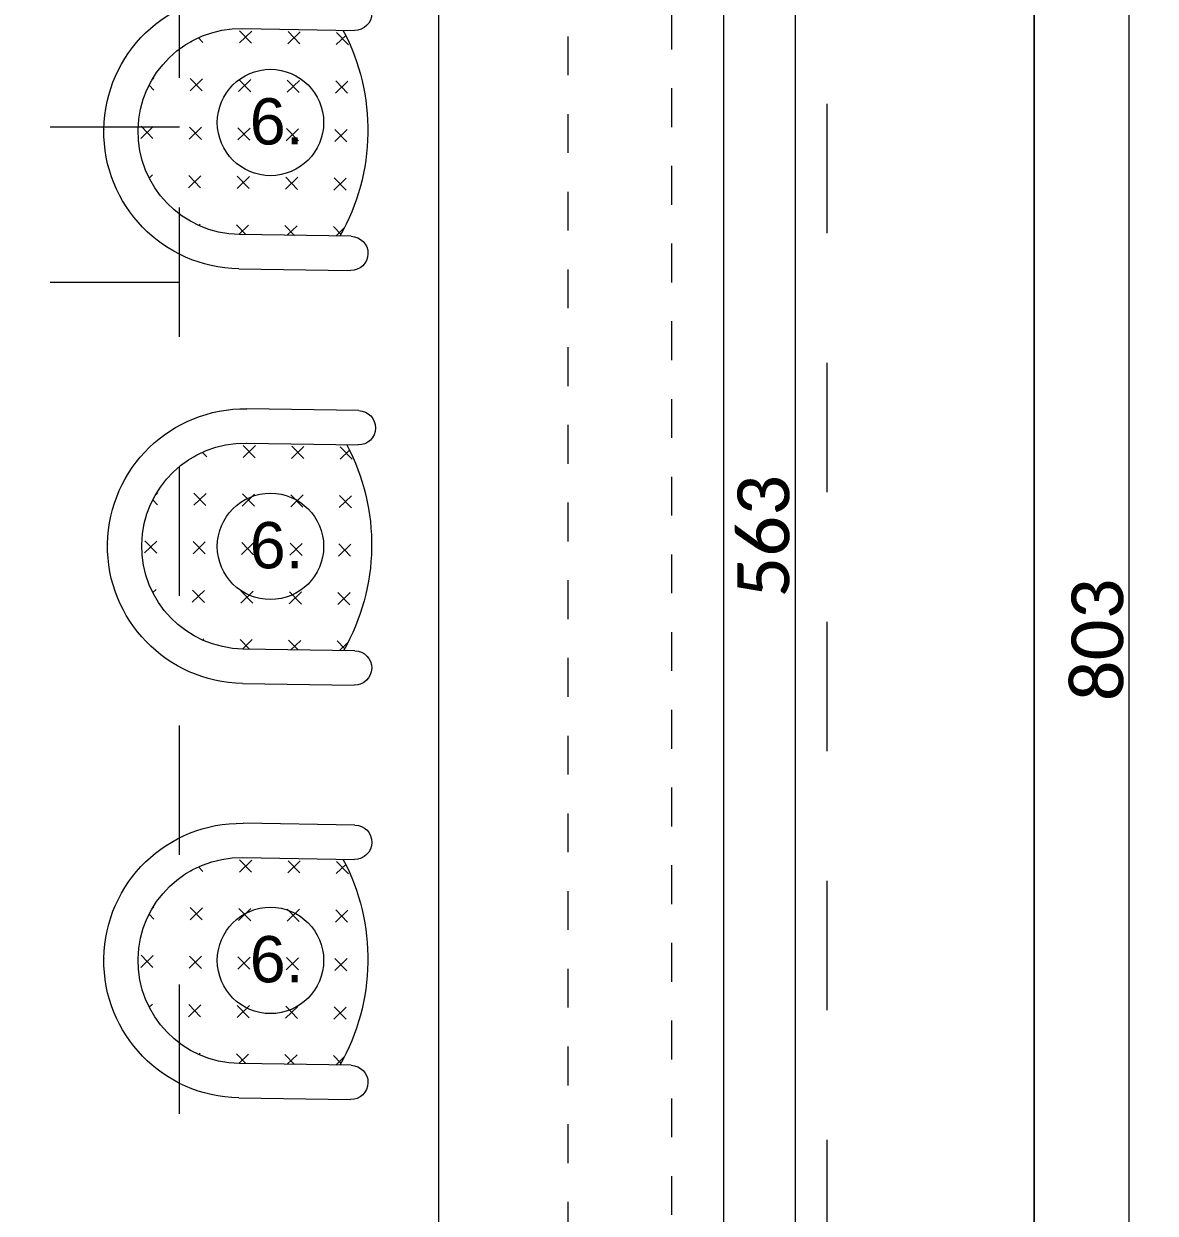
# Model space of a CAD drawing. Header units: centimetres. Extents: x -26724 to 60145, y -23645 to 6771.
# Drawn here: x -19340.1 to -19121.7, y 1231.7 to 1461.3 of the extents above; entities that cross this region are included whole.
import ezdxf

# ---------------------------------------------------------------- set-up
doc = ezdxf.new("R2010")
doc.units = ezdxf.units.CM
for name, pattern in [('AUSGEZOGEN', [0]), ('DALEKOVOD_VN', [5, 2.5, -2.5]), ('PUNKT2_S9', [0.35, 0.15, -0.1, 0, -0.1])]:
    doc.linetypes.add(name, pattern=pattern)
doc.layers.add('3.IZGLED 2', color=7, linetype='Continuous', lineweight=9, true_color=0x4a4a4a)
for name, color, linetype, lineweight in [('4.KOTE', 88, 'Continuous', 15), ('Moebel', 252, 'PUNKT2_S9', 13), ('namestaj', 8, 'Continuous', 9), ('namjestaj', 150, 'Continuous', 5)]:
    doc.layers.add(name, color=color, linetype=linetype, lineweight=lineweight)
doc.layers.add('pozicije', color=7, linetype='Continuous')
doc.styles.add('0.15', font='arial.ttf', dxfattribs={"height": 0.15})
doc.styles.get("Standard").update_dxf_attribs({"font": 'calibri.ttf'})
doc.dimstyles.new('ja 1 50', dxfattribs={"dimtxt": 10, "dimasz": 5, "dimexe": 5, "dimexo": 5, "dimgap": 1, "dimtad": 1, "dimdec": 0, "dimtxsty": 'Standard', "dimblk": 'ARCHTICK', "dimcen": 2.5, "dimclrd": 256, "dimclrt": 7, "dimadec": 0, "dimazin": 0, "dimtfac": 1, "dimtdec": 0, "dimtix": 1, "dimtmove": 1, "dimatfit": 3, "dimldrblk": 'ARCHTICK', "dimfxl": 10, "dimfxlon": 1, "dimlwd": 0, "dimlwe": 9, "dimarcsym": 0})

# ---------------------------------------------------------------- blocks, each defined once
blk = doc.blocks.new('gggddgdgd')
at = {"layer": 'namjestaj', "transparency": 33554687}
for p, q in [((1614.25, 1449.16, 13.5), (1592.67, 1448.81, 13.5)), ((1593.83, 1446.03, 13.5), (1596.13, 1448.41, 13.5)), ((1594.35, 1447.83, 13.5), (1596.17, 1446.07, 13.5)), ((1603.15, 1448.52, 13.5), (1605.53, 1446.22, 13.5)), ((1603.19, 1446.18, 13.5), (1605.49, 1448.56, 13.5)), ((1612.51, 1448.67, 13.5), (1614.89, 1446.37, 13.5)), ((1612.55, 1446.33, 13.5), (1614.85, 1448.71, 13.5)), ((1621.91, 1446.48, 13.5), (1622.78, 1447.38, 13.5)), ((1623.97, 1446.79, 13.5), (1624.25, 1446.52, 13.5)), ((1593.94, 1439.01, 13.5), (1596.32, 1436.71, 13.5)), ((1593.98, 1436.67, 13.5), (1596.28, 1439.05, 13.5)), ((1603.3, 1439.16, 13.5), (1605.68, 1436.86, 13.5)), ((1603.34, 1436.82, 13.5), (1605.64, 1439.2, 13.5)), ((1612.66, 1439.31, 13.5), (1615.04, 1437.01, 13.5)), ((1612.7, 1436.97, 13.5), (1615, 1439.35, 13.5)), ((1622.02, 1439.46, 13.5), (1624.4, 1437.16, 13.5)), ((1622.06, 1437.12, 13.5), (1624.36, 1439.5, 13.5)), ((1631.38, 1439.61, 13.5), (1631.76, 1439.25, 13.5)), ((1631.42, 1437.27, 13.5), (1632.32, 1438.2, 13.5)), ((1594.09, 1429.65, 13.5), (1596.47, 1427.35, 13.5)), ((1594.13, 1427.31, 13.5), (1596.43, 1429.69, 13.5)), ((1603.45, 1429.8, 13.5), (1605.83, 1427.5, 13.5)), ((1603.49, 1427.46, 13.5), (1605.79, 1429.84, 13.5)), ((1612.81, 1429.95, 13.5), (1615.19, 1427.65, 13.5)), ((1612.85, 1427.61, 13.5), (1615.15, 1429.99, 13.5)), ((1622.17, 1430.1, 13.5), (1624.55, 1427.8, 13.5)), ((1622.21, 1427.76, 13.5), (1624.51, 1430.14, 13.5)), ((1631.53, 1430.25, 13.5), (1633.91, 1427.95, 13.5)), ((1631.57, 1427.91, 13.5), (1633.87, 1430.29, 13.5)), ((1634.43, 1429.58, 13.5), (1634.43, 1429.61, 13.5)), ((1641.05, 1429.72, 13.5), (1641.05, 1429.68, 13.5)), ((1594.24, 1420.29, 13.5), (1596.62, 1417.99, 13.5)), ((1594.28, 1417.95, 13.5), (1596.58, 1420.33, 13.5)), ((1603.6, 1420.44, 13.5), (1605.98, 1418.14, 13.5)), ((1603.64, 1418.1, 13.5), (1605.94, 1420.48, 13.5)), ((1612.96, 1420.59, 13.5), (1615.34, 1418.29, 13.5)), ((1613, 1418.25, 13.5), (1615.3, 1420.63, 13.5)), ((1622.32, 1420.74, 13.5), (1624.7, 1418.44, 13.5)), ((1622.36, 1418.4, 13.5), (1624.66, 1420.78, 13.5)), ((1631.68, 1420.89, 13.5), (1632.29, 1420.3, 13.5)), ((1594.65, 1410.68, 13.5), (1596.27, 1409.1, 13.5)), ((1595.29, 1409.48, 13.5), (1596.73, 1410.97, 13.5)), ((1603.75, 1411.08, 13.5), (1605.63, 1409.25, 13.5)), ((1604.26, 1409.23, 13.5), (1606.09, 1411.12, 13.5)), ((1613.11, 1411.23, 13.5), (1615, 1409.4, 13.5)), ((1613.62, 1409.38, 13.5), (1615.45, 1411.27, 13.5)), ((1622.47, 1411.38, 13.5), (1622.71, 1411.14, 13.5)), ((1593.3, 1409.06, 13.5), (1614.89, 1409.4, 13.5)), ((1614.99, 1402.78, 13.5), (1593.41, 1402.44, 13.5)), ((1591.85, 1375.4, 13.5), (1613.43, 1375.74, 13.5)), ((1613.54, 1369.13, 13.5), (1591.95, 1368.78, 13.5)), ((1602.43, 1368.49, 13.5), (1604.81, 1366.19, 13.5)), ((1602.47, 1366.15, 13.5), (1604.78, 1368.53, 13.5)), ((1611.8, 1368.64, 13.5), (1614.17, 1366.34, 13.5)), ((1611.83, 1366.3, 13.5), (1614.14, 1368.68, 13.5)), ((1593.11, 1366, 13.5), (1595.41, 1368.38, 13.5)), ((1593.64, 1367.8, 13.5), (1595.45, 1366.04, 13.5)), ((1621.19, 1366.45, 13.5), (1622.06, 1367.35, 13.5)), ((1623.25, 1366.76, 13.5), (1623.53, 1366.49, 13.5)), ((1611.98, 1356.94, 13.5), (1614.29, 1359.32, 13.5)), ((1621.31, 1359.43, 13.5), (1623.68, 1357.13, 13.5)), ((1621.34, 1357.09, 13.5), (1623.65, 1359.47, 13.5)), ((1630.67, 1359.58, 13.5), (1631.04, 1359.22, 13.5)), ((1593.22, 1358.98, 13.5), (1595.6, 1356.68, 13.5)), ((1593.26, 1356.64, 13.5), (1595.56, 1359.02, 13.5)), ((1602.58, 1359.13, 13.5), (1604.96, 1356.83, 13.5)), ((1602.62, 1356.79, 13.5), (1604.92, 1359.17, 13.5)), ((1611.95, 1359.28, 13.5), (1614.32, 1356.98, 13.5)), ((1630.7, 1357.24, 13.5), (1631.61, 1358.17, 13.5)), ((1621.49, 1347.73, 13.5), (1623.8, 1350.11, 13.5)), ((1630.82, 1350.22, 13.5), (1633.19, 1347.92, 13.5)), ((1630.85, 1347.88, 13.5), (1633.16, 1350.26, 13.5)), ((1593.37, 1349.62, 13.5), (1595.75, 1347.32, 13.5)), ((1593.41, 1347.28, 13.5), (1595.71, 1349.66, 13.5)), ((1602.73, 1349.77, 13.5), (1605.11, 1347.47, 13.5)), ((1602.77, 1347.43, 13.5), (1605.07, 1349.81, 13.5)), ((1612.09, 1349.92, 13.5), (1614.47, 1347.62, 13.5)), ((1612.13, 1347.58, 13.5), (1614.43, 1349.96, 13.5)), ((1621.46, 1350.07, 13.5), (1623.83, 1347.77, 13.5)), ((1633.71, 1349.55, 13.5), (1633.71, 1349.58, 13.5)), ((1640.33, 1349.69, 13.5), (1640.33, 1349.65, 13.5)), ((1593.52, 1340.26, 13.5), (1595.9, 1337.96, 13.5)), ((1593.56, 1337.92, 13.5), (1595.86, 1340.3, 13.5)), ((1602.88, 1340.41, 13.5), (1605.26, 1338.11, 13.5)), ((1602.92, 1338.07, 13.5), (1605.22, 1340.45, 13.5)), ((1612.24, 1340.56, 13.5), (1614.62, 1338.26, 13.5)), ((1612.28, 1338.22, 13.5), (1614.58, 1340.6, 13.5)), ((1621.6, 1340.71, 13.5), (1623.98, 1338.41, 13.5)), ((1621.64, 1338.37, 13.5), (1623.95, 1340.75, 13.5)), ((1630.97, 1340.86, 13.5), (1631.58, 1340.27, 13.5)), ((1593.93, 1330.65, 13.5), (1595.56, 1329.07, 13.5)), ((1594.57, 1329.45, 13.5), (1596.01, 1330.94, 13.5)), ((1603.03, 1331.05, 13.5), (1604.92, 1329.22, 13.5)), ((1603.55, 1329.2, 13.5), (1605.37, 1331.09, 13.5)), ((1612.39, 1331.2, 13.5), (1614.28, 1329.37, 13.5)), ((1612.91, 1329.35, 13.5), (1614.73, 1331.24, 13.5)), ((1621.75, 1331.35, 13.5), (1622, 1331.11, 13.5)), ((1592.59, 1329.03, 13.5), (1614.17, 1329.37, 13.5)), ((1614.28, 1322.75, 13.5), (1592.69, 1322.41, 13.5)), ((1592.56, 1295.39, 13.5), (1614.15, 1295.74, 13.5)), ((1614.25, 1289.12, 13.5), (1592.67, 1288.77, 13.5)), ((1593.83, 1286, 13.5), (1596.13, 1288.38, 13.5)), ((1603.15, 1288.49, 13.5), (1605.53, 1286.18, 13.5)), ((1603.19, 1286.15, 13.5), (1605.49, 1288.52, 13.5)), ((1612.51, 1288.64, 13.5), (1614.89, 1286.33, 13.5)), ((1612.55, 1286.3, 13.5), (1614.85, 1288.67, 13.5)), ((1594.35, 1287.79, 13.5), (1596.17, 1286.04, 13.5)), ((1621.91, 1286.45, 13.5), (1622.78, 1287.34, 13.5)), ((1623.97, 1286.76, 13.5), (1624.25, 1286.48, 13.5)), ((1593.94, 1278.98, 13.5), (1596.32, 1276.67, 13.5)), ((1593.98, 1276.64, 13.5), (1596.28, 1279.01, 13.5)), ((1603.3, 1279.13, 13.5), (1605.68, 1276.82, 13.5)), ((1603.34, 1276.79, 13.5), (1605.64, 1279.16, 13.5)), ((1612.66, 1279.28, 13.5), (1615.04, 1276.97, 13.5)), ((1612.7, 1276.94, 13.5), (1615, 1279.31, 13.5)), ((1622.02, 1279.42, 13.5), (1624.4, 1277.12, 13.5)), ((1622.06, 1277.08, 13.5), (1624.36, 1279.46, 13.5)), ((1631.38, 1279.57, 13.5), (1631.76, 1279.21, 13.5)), ((1631.42, 1277.23, 13.5), (1632.32, 1278.17, 13.5)), ((1603.45, 1269.77, 13.5), (1605.83, 1267.46, 13.5)), ((1603.49, 1267.42, 13.5), (1605.79, 1269.8, 13.5)), ((1612.81, 1269.91, 13.5), (1615.19, 1267.61, 13.5)), ((1612.85, 1267.57, 13.5), (1615.15, 1269.95, 13.5)), ((1622.17, 1270.06, 13.5), (1624.55, 1267.76, 13.5)), ((1622.21, 1267.72, 13.5), (1624.51, 1270.1, 13.5)), ((1631.53, 1270.21, 13.5), (1633.91, 1267.91, 13.5)), ((1631.57, 1267.87, 13.5), (1633.87, 1270.25, 13.5)), ((1594.09, 1269.62, 13.5), (1596.47, 1267.31, 13.5)), ((1594.13, 1267.28, 13.5), (1596.43, 1269.65, 13.5)), ((1634.43, 1269.54, 13.5), (1634.43, 1269.58, 13.5)), ((1641.05, 1269.68, 13.5), (1641.05, 1269.64, 13.5)), ((1613, 1258.21, 13.5), (1615.3, 1260.59, 13.5)), ((1622.32, 1260.7, 13.5), (1624.7, 1258.4, 13.5)), ((1622.36, 1258.36, 13.5), (1624.66, 1260.74, 13.5)), ((1631.68, 1260.85, 13.5), (1632.29, 1260.26, 13.5)), ((1594.24, 1260.25, 13.5), (1596.62, 1257.95, 13.5)), ((1594.28, 1257.91, 13.5), (1596.58, 1260.29, 13.5)), ((1603.6, 1260.4, 13.5), (1605.98, 1258.1, 13.5)), ((1603.64, 1258.06, 13.5), (1605.94, 1260.44, 13.5)), ((1612.96, 1260.55, 13.5), (1615.34, 1258.25, 13.5)), ((1593.3, 1249.02, 13.5), (1614.89, 1249.36, 13.5)), ((1594.65, 1250.64, 13.5), (1596.27, 1249.07, 13.5)), ((1595.29, 1249.45, 13.5), (1596.73, 1250.93, 13.5)), ((1603.75, 1251.04, 13.5), (1605.63, 1249.22, 13.5)), ((1604.26, 1249.19, 13.5), (1606.09, 1251.08, 13.5)), ((1613.11, 1251.19, 13.5), (1615, 1249.37, 13.5)), ((1613.62, 1249.34, 13.5), (1615.45, 1251.23, 13.5)), ((1622.47, 1251.34, 13.5), (1622.71, 1251.11, 13.5)), ((1614.99, 1242.74, 13.5), (1593.41, 1242.4, 13.5))]:
    blk.add_line(p, q, dxfattribs=at)
for centre, radius, start, end in [((1614.57, 1429.3, 13.5), 26.48, 0.9137, 90.9137), ((1592.62, 1452.12, 13.5), 3.31, 90.9137, 270.9137), ((1631.21, 1429.54, 13.5), 41.14, 152.0171, 209.8102), ((1614.57, 1429.3, 13.5), 19.86, 0.9137, 90.9137), ((1614.57, 1429.26, 13.5), 19.86, 270.9137, 0.9137), ((1614.57, 1429.26, 13.5), 26.48, 270.9137, 0.9137), ((1593.36, 1405.75, 13.5), 3.31, 90.9137, 270.9137), ((1591.9, 1372.09, 13.5), 3.31, 90.9137, 270.9137), ((1613.85, 1349.27, 13.5), 26.48, 0.9137, 90.9137), ((1630.49, 1349.51, 13.5), 41.14, 152.0171, 209.8102), ((1613.85, 1349.27, 13.5), 19.86, 0.9137, 90.9137), ((1613.86, 1349.23, 13.5), 19.86, 270.9137, 0.9137), ((1613.86, 1349.23, 13.5), 26.48, 270.9137, 0.9137), ((1592.64, 1325.72, 13.5), 3.31, 90.9137, 270.9137), ((1592.62, 1292.08, 13.5), 3.31, 90.9137, 270.9137), ((1614.57, 1269.26, 13.5), 26.48, 0.9137, 90.9137), ((1631.21, 1269.51, 13.5), 41.14, 152.0171, 209.8102), ((1614.57, 1269.26, 13.5), 19.86, 0.9137, 90.9137), ((1614.57, 1269.22, 13.5), 19.86, 270.9137, 0.9137), ((1614.57, 1269.22, 13.5), 26.48, 270.9137, 0.9137), ((1593.36, 1245.71, 13.5), 3.31, 90.9137, 270.9137)]:
    blk.add_arc(centre, radius, start, end, dxfattribs=at)
blk = doc.blocks.new('_ArchTick')
at = {"color": 0, "linetype": 'ByBlock', "const_width": 0.15}
blk.add_lwpolyline([(-0.5, -0.5), (0.5, 0.5)], dxfattribs=at)
blk = doc.blocks.new('*D1667')
at = {"layer": '4.KOTE', "color": 0, "lineweight": 9, "transparency": 16777216}
for p, q in [((-19295.07, 2201.18), (-19295.07, 2187.86)), ((-19200.07, 2182.86), (-19200.07, 2197.86))]:
    blk.add_line(p, q, dxfattribs=at)
at = {"layer": '4.KOTE', "lineweight": 0, "transparency": 16777216}
blk.add_line((-19200.07, 2192.86), (-19295.07, 2192.86), dxfattribs=at)
at = {"layer": 'Defpoints', "color": 0, "transparency": 16777216}
for p in [(-19295.07, 2213.89, 13.5), (-19295.07, 2192.86), (-19200.07, 0, 13.5)]:
    blk.add_point(p, dxfattribs=at)
at = {"layer": '4.KOTE', "lineweight": 0, "transparency": 16777216, "xscale": 5, "yscale": 5, "zscale": 5, "rotation": 180}
blk.add_blockref('_ArchTick', (-19295.07, 2192.86), dxfattribs=at)
at = {"layer": '4.KOTE', "lineweight": 0, "transparency": 16777216, "xscale": 5, "yscale": 5, "zscale": 5}
blk.add_blockref('_ArchTick', (-19200.07, 2192.86), dxfattribs=at)
at = {"layer": '4.KOTE', "color": 7, "transparency": 16777216, "insert": (-19247.57, 2198.98), "char_height": 10, "attachment_point": 5}
blk.add_mtext('95', dxfattribs=at)
blk = doc.blocks.new('*D2027')
at = {"layer": '4.KOTE', "color": 0, "lineweight": 9, "transparency": 16777216}
for p, q in [((-19124.88, 1743.89), (-19131.69, 1743.89)), ((-19134.68, 940.89), (-19121.69, 940.89))]:
    blk.add_line(p, q, dxfattribs=at)
at = {"layer": '4.KOTE', "lineweight": 0, "transparency": 16777216}
blk.add_line((-19126.69, 940.89), (-19126.69, 1743.89), dxfattribs=at)
at = {"layer": 'Defpoints', "color": 0, "transparency": 16777216}
for p in [(-19126.69, 1743.89), (-19121.95, 1743.89, 13.5), (-19145.07, 940.89, 13.5)]:
    blk.add_point(p, dxfattribs=at)
at = {"layer": '4.KOTE', "lineweight": 0, "transparency": 16777216, "xscale": 5, "yscale": 5, "zscale": 5}
for p, rotation in [((-19126.69, 1743.89), 90), ((-19126.69, 940.89), 270)]:
    blk.add_blockref('_ArchTick', p, dxfattribs=dict(at, rotation=rotation))
at = {"layer": '4.KOTE', "color": 7, "transparency": 16777216, "insert": (-19132.81, 1342.39), "char_height": 10, "attachment_point": 5, "rotation": 90}
blk.add_mtext('803', dxfattribs=at)
blk = doc.blocks.new('*D2035')
at = {"layer": '4.KOTE', "color": 0, "lineweight": 9, "transparency": 16777216}
for p, q in [((-19200.72, 1643.89), (-19186.17, 1643.89)), ((-19200.44, 1080.89), (-19186.17, 1080.89))]:
    blk.add_line(p, q, dxfattribs=at)
at = {"layer": '4.KOTE', "lineweight": 0, "transparency": 16777216}
blk.add_line((-19191.17, 1080.89), (-19191.17, 1643.89), dxfattribs=at)
at = {"layer": 'Defpoints', "color": 0, "transparency": 16777216}
for p in [(-19240.07, 1643.89, 13.5), (-19191.17, 1643.89), (-19227.74, 1080.89, 13.5)]:
    blk.add_point(p, dxfattribs=at)
at = {"layer": '4.KOTE', "lineweight": 0, "transparency": 16777216, "xscale": 5, "yscale": 5, "zscale": 5}
for p, rotation in [((-19191.17, 1643.89), 90), ((-19191.17, 1080.89), 270)]:
    blk.add_blockref('_ArchTick', p, dxfattribs=dict(at, rotation=rotation))
at = {"layer": '4.KOTE', "color": 7, "transparency": 16777216, "insert": (-19197.29, 1362.39), "char_height": 10, "attachment_point": 5, "rotation": 90}
blk.add_mtext('563', dxfattribs=at)

msp = doc.modelspace()

# ---------------------------------------------------------------- linework, layer by layer
at = {"layer": '3.IZGLED 2', "color": 32, "linetype": 'DALEKOVOD_VN', "ltscale": 10, "true_color": 0xcd6928}
for p, q in [((-19310.07, 1000.89, 13.5), (-19310.07, 2213.89, 13.5)), ((-19185.07, 1645.89, 13.5), (-19185.07, 1080.89, 13.5)), ((-19310.07, 1441.39, 13.5), (-19990.03, 1441.39, 13.5)), ((-19310.07, 1411.39, 13.5), (-19990.03, 1411.39, 13.5))]:
    msp.add_line(p, q, dxfattribs=at)
at = {"layer": 'Moebel', "color": 252, "linetype": 'AUSGEZOGEN', "lineweight": 18, "transparency": 33554687}
msp.add_line((-19145.07, 1633.89, 13.5), (-19145.07, 940.89, 13.5), dxfattribs=at)
at = {"layer": 'namestaj'}
for centre in [(-19292.51, 1442.27), (-19292.51, 1360.44), (-19292.51, 1280.52)]:
    msp.add_circle(centre, 10.27, dxfattribs=at)
at = {"layer": 'namjestaj', "linetype": 'DALEKOVOD_VN', "ltscale": 3}
msp.add_line((-19215.07, 1643.89, 27), (-19215.07, 1080.89, 27), dxfattribs=at)
at = {"layer": 'namjestaj'}
for p, q in [((-19205.07, 1643.9, 13.5), (-19205.07, 1080.89, 13.5)), ((-19145.07, 940.89, 13.5), (-19145.07, 1633.89, 13.5)), ((-19260.07, 1623.89, 13.5), (-19260.07, 1100.89, 13.5))]:
    msp.add_line(p, q, dxfattribs=at)
at = {"layer": 'namjestaj', "linetype": 'DALEKOVOD_VN', "ltscale": 3, "elevation": 13.5}
msp.add_lwpolyline([(-19215.07, 1643.9, 0.419151), (-19235.07, 1623.9), (-19235.07, 1100.66)], format="xyb", dxfattribs=at)

# ---------------------------------------------------------------- block references
at = {"xscale": -1}
msp.add_blockref('gggddgdgd', (-17683.63, 11.25), dxfattribs=at)

# ---------------------------------------------------------------- texts
at = {"layer": 'pozicije', "style": '0.15'}
for p in [(-19296.51, 1438.03), (-19296.51, 1356.21), (-19296.51, 1276.29)]:
    msp.add_text('6.', height=8.93, dxfattribs=at).set_placement(p)

# ---------------------------------------------------------------- dimensions: what is measured, and where the dimension line sits
at = {"layer": '4.KOTE'}
dim = msp.add_linear_dim(base=(-19295.07, 2192.86), p1=(-19200.07, 0, 13.5), p2=(-19295.07, 2213.89, 13.5), dimstyle='ja 1 50', dxfattribs=at)
dim.commit()
dim.dimension.update_dxf_attribs({"geometry": '*D1667', "text_midpoint": (-19247.57, 2198.98)})
for base, p1, p2, picture, middle in [((-19126.69, 1743.89), (-19145.07, 940.89, 13.5), (-19121.95, 1743.89, 13.5), '*D2027', (-19132.81, 1342.39)), ((-19191.17, 1643.89), (-19227.74, 1080.89, 13.5), (-19240.07, 1643.89, 13.5), '*D2035', (-19197.29, 1362.39))]:
    dim = msp.add_linear_dim(base=base, p1=p1, p2=p2, angle=90, dimstyle='ja 1 50', dxfattribs=at)
    dim.commit()
    dim.dimension.update_dxf_attribs({"geometry": picture, "text_midpoint": middle})

doc.saveas('drawing.dxf')
